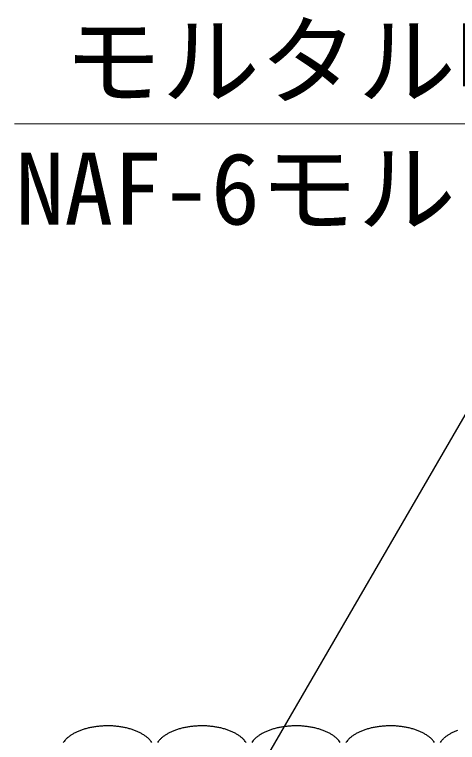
# Model space of a CAD drawing. Units: millimetres, scale not verified. Extents: x 400 to 16400, y 400 to 11650.
# Drawn here: x 3773 to 4405, y 1652 to 2691 of the extents above; entities that cross this region are included whole.
import ezdxf
from ezdxf.enums import TextEntityAlignment as Align

# ---------------------------------------------------------------- set-up
doc = ezdxf.new("R2010")
doc.units = ezdxf.units.MM
doc.header["$LTSCALE"] = 40
for name, color, linetype, lineweight in [('C-STR', 6, 'Continuous', 25), ('C-STR-DIM', 1, 'Continuous', 13), ('C-STR-HTXT', 7, 'Continuous', 13)]:
    doc.layers.add(name, color=color, linetype=linetype, lineweight=lineweight)
doc.styles.add('ＭＳ ゴシック', font='')
doc.styles.get('ＭＳ ゴシック').set_extended_font_data('MS Gothic')

msp = doc.modelspace()

# ---------------------------------------------------------------- linework, layer by layer
at = {"layer": 'C-STR', "color": 7}
msp.add_line((4091.66, 1559.54), (4439.66, 2159.54), dxfattribs=at)
at = {"layer": 'C-STR', "color": 1}
for centre, radius, start, end in [((3903.31, 1568.17), 107.17, 101.01196, 103.98166), ((3904.64, 1561.2), 114.27, 98.15282, 100.99949), ((3905.42, 1555.67), 119.85, 95.38561, 98.14445), ((3905.76, 1551.87), 123.66, 92.67795, 95.38106), ((3905.85, 1550.01), 125.53, 89.99955, 92.67705), ((3905.85, 1550.18), 125.36, 87.32113, 90.00228), ((3905.97, 1552.38), 123.16, 84.61342, 87.32758), ((3906.38, 1556.48), 119.04, 81.84613, 84.62382), ((3907.24, 1562.27), 113.19, 78.98686, 81.86084), ((3908.67, 1569.45), 105.86, 75.99997, 79.00641), ((4037.87, 1568.17), 107.17, 101.01196, 103.98166), ((4039.2, 1561.2), 114.27, 98.15282, 100.99949), ((4039.97, 1555.67), 119.85, 95.38561, 98.14445), ((4040.32, 1551.87), 123.66, 92.67795, 95.38106), ((4040.41, 1550.01), 125.53, 89.99955, 92.67705), ((4040.41, 1550.18), 125.36, 87.32113, 90.00228), ((4040.53, 1552.38), 123.16, 84.61342, 87.32758), ((4040.94, 1556.48), 119.04, 81.84613, 84.62382), ((4041.8, 1562.27), 113.19, 78.98686, 81.86084), ((4043.23, 1569.45), 105.86, 75.99997, 79.00641), ((4172.43, 1568.17), 107.17, 101.01196, 103.98166), ((4173.76, 1561.2), 114.27, 98.15282, 100.99949), ((4174.53, 1555.67), 119.85, 95.38561, 98.14445), ((4174.88, 1551.87), 123.66, 92.67795, 95.38106), ((4174.97, 1550.01), 125.53, 89.99955, 92.67705), ((4174.97, 1550.18), 125.36, 87.32113, 90.00228), ((4175.09, 1552.38), 123.16, 84.61342, 87.32758), ((4175.5, 1556.48), 119.04, 81.84613, 84.62382), ((4176.36, 1562.27), 113.19, 78.98686, 81.86084), ((4177.79, 1569.45), 105.86, 75.99997, 79.00641), ((4306.99, 1568.17), 107.17, 101.01196, 103.98166), ((4308.32, 1561.2), 114.27, 98.15282, 100.99949), ((4309.09, 1555.67), 119.85, 95.38561, 98.14445), ((4309.44, 1551.87), 123.66, 92.67795, 95.38106), ((4309.53, 1550.01), 125.53, 89.99955, 92.67705), ((4309.53, 1550.18), 125.36, 87.32113, 90.00228), ((4309.65, 1552.38), 123.16, 84.61342, 87.32758), ((4310.06, 1556.48), 119.04, 81.84613, 84.62382), ((4310.92, 1562.27), 113.19, 78.98686, 81.86084), ((4312.35, 1569.45), 105.86, 75.99997, 79.00641), ((3887.01, 1611.23), 60.96, 118.12381, 122.44045), ((3891.41, 1602.88), 70.4, 114.15757, 118.0806), ((3895.34, 1594), 80.11, 110.52158, 114.12249), ((3898.67, 1584.99), 89.72, 107.15318, 110.49344), ((3901.33, 1576.23), 98.87, 103.99869, 107.13099), ((3910.76, 1577.66), 97.39, 72.84527, 76.02505), ((3913.54, 1586.48), 88.14, 69.47661, 72.87677), ((3916.97, 1595.51), 78.49, 65.84032, 69.51561), ((3920.99, 1604.32), 68.8, 61.87376, 65.88808), ((3925.46, 1612.55), 59.44, 57.50416, 61.93159), ((4021.57, 1611.23), 60.96, 118.12381, 122.44045), ((4025.97, 1602.88), 70.4, 114.15757, 118.0806), ((4029.9, 1594), 80.11, 110.52158, 114.12249), ((4033.23, 1584.99), 89.72, 107.15318, 110.49344), ((4035.89, 1576.23), 98.87, 103.99869, 107.13099), ((4045.32, 1577.66), 97.39, 72.84527, 76.02505), ((4048.1, 1586.48), 88.14, 69.47661, 72.87677), ((4051.53, 1595.51), 78.49, 65.84032, 69.51561), ((4055.55, 1604.32), 68.8, 61.87376, 65.88808), ((4060.02, 1612.55), 59.44, 57.50416, 61.93159), ((4156.13, 1611.23), 60.96, 118.12381, 122.44045), ((4160.53, 1602.88), 70.4, 114.15757, 118.0806), ((4164.46, 1594), 80.11, 110.52158, 114.12249), ((4167.79, 1584.99), 89.72, 107.15318, 110.49344), ((4170.45, 1576.23), 98.87, 103.99869, 107.13099), ((4179.88, 1577.66), 97.39, 72.84527, 76.02505), ((4182.66, 1586.48), 88.14, 69.47661, 72.87677), ((4186.09, 1595.51), 78.49, 65.84032, 69.51561), ((4190.11, 1604.32), 68.8, 61.87376, 65.88808), ((4194.58, 1612.55), 59.44, 57.50416, 61.93159), ((4290.69, 1611.23), 60.96, 118.12381, 122.44045), ((4295.09, 1602.88), 70.4, 114.15757, 118.0806), ((4299.02, 1594), 80.11, 110.52158, 114.12249), ((4302.35, 1584.99), 89.72, 107.15318, 110.49344), ((4305.01, 1576.23), 98.87, 103.99869, 107.13099), ((4314.44, 1577.66), 97.39, 72.84527, 76.02505), ((4317.22, 1586.48), 88.14, 69.47661, 72.87677), ((4320.65, 1595.51), 78.49, 65.84032, 69.51561), ((4324.67, 1604.32), 68.8, 61.87376, 65.88808), ((4329.14, 1612.55), 59.44, 57.50416, 61.93159), ((4425.25, 1611.23), 60.96, 118.12381, 122.44045), ((4429.65, 1602.88), 70.4, 114.15757, 118.0806), ((4433.58, 1594), 80.11, 110.52158, 114.12249), ((3868.35, 1634.26), 31.17, 138.88111, 145.63061), ((3872.74, 1630.35), 37.05, 132.78067, 138.79433), ((3877.47, 1625.16), 44.06, 127.34847, 132.70554), ((3882.3, 1618.74), 52.1, 122.49311, 127.28505), ((3930.2, 1619.89), 50.7, 52.64863, 57.57321), ((3935.03, 1626.11), 42.82, 47.21659, 52.7294), ((3939.71, 1631.09), 35.99, 41.11694, 47.30805), ((3944.03, 1634.79), 30.3, 34.27301, 41.21527), ((4002.91, 1634.26), 31.17, 138.88111, 145.63061), ((4007.3, 1630.35), 37.05, 132.78067, 138.79433), ((4012.03, 1625.16), 44.06, 127.34847, 132.70554), ((4016.86, 1618.74), 52.1, 122.49311, 127.28505), ((4064.76, 1619.89), 50.7, 52.64863, 57.57321), ((4069.59, 1626.11), 42.82, 47.21659, 52.7294), ((4074.27, 1631.09), 35.99, 41.11694, 47.30805), ((4078.59, 1634.79), 30.3, 34.27301, 41.21527), ((4137.47, 1634.26), 31.17, 138.88111, 145.63061), ((4141.86, 1630.35), 37.05, 132.78067, 138.79433), ((4146.59, 1625.16), 44.06, 127.34847, 132.70554), ((4151.42, 1618.74), 52.1, 122.49311, 127.28505), ((4199.32, 1619.89), 50.7, 52.64863, 57.57321), ((4204.15, 1626.11), 42.82, 47.21659, 52.7294), ((4208.83, 1631.09), 35.99, 41.11694, 47.30805), ((4213.15, 1634.79), 30.3, 34.27301, 41.21527), ((4272.03, 1634.26), 31.17, 138.88111, 145.63061), ((4276.42, 1630.35), 37.05, 132.78067, 138.79433), ((4281.15, 1625.16), 44.06, 127.34847, 132.70554), ((4285.98, 1618.74), 52.1, 122.49311, 127.28505), ((4333.88, 1619.89), 50.7, 52.64863, 57.57321), ((4338.71, 1626.11), 42.82, 47.21659, 52.7294), ((4343.39, 1631.09), 35.99, 41.11694, 47.30805), ((4347.71, 1634.79), 30.3, 34.27301, 41.21527), ((4406.59, 1634.26), 31.17, 138.88111, 145.63061), ((4410.98, 1630.35), 37.05, 132.78067, 138.79433), ((4415.71, 1625.16), 44.06, 127.34847, 132.70554), ((4420.54, 1618.74), 52.1, 122.49311, 127.28505)]:
    msp.add_arc(centre, radius, start, end, dxfattribs=at)
at = {"layer": 'C-STR-HTXT', "color": 1}
msp.add_line((4682.98, 2534.99), (3772.98, 2534.99), dxfattribs=at)

# ---------------------------------------------------------------- texts
at = {"layer": 'C-STR-DIM', "color": 7, "style": 'ＭＳ ゴシック'}
for s, p in [('モルタル吹付', (4682.98, 2624.99)), ('NAF-6モルタル', (4682.98, 2442.55))]:
    msp.add_text(s, height=102.6, dxfattribs=at).set_placement(p, align=Align.MIDDLE_RIGHT)

doc.saveas('drawing.dxf')
